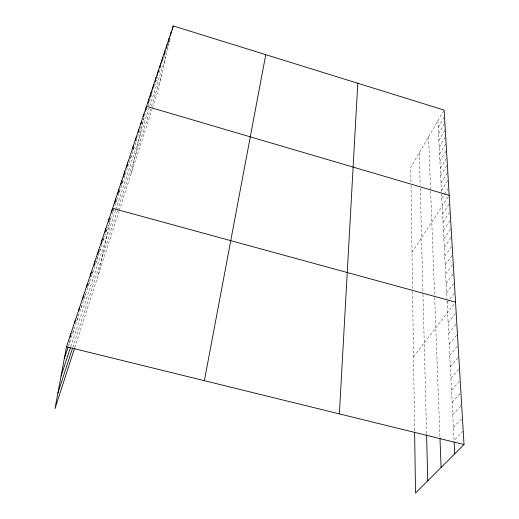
<?xml version="1.0" encoding="UTF-8"?>
<svg xmlns="http://www.w3.org/2000/svg" width="519" height="519" viewBox="0 0 519 519"><rect width="100%" height="100%" fill="white"/><g stroke="black" fill="none" stroke-linecap="round" stroke-linejoin="round"><path stroke-width="0.39" stroke-dasharray="2.6 1.95" d="M69.63 340.295L68.638 345.544L95.892 263.211M72.868 332.763L73.88 327.476M76.987 320.307L78.025 314.988M81.009 308.163L81.918 303.576M84.928 296.317L85.856 291.704M88.755 284.762L89.696 280.124M92.486 273.487L93.122 270.38M97.423 256.243L96.132 262.471L102.918 241.971M99.693 251.721L100.667 247.031M103.995 237.306L103.171 241.225L115.88 202.825M106.564 230.961L107.232 227.822M98.422 274.648L110.722 217M113.032 211.421L113.376 209.845M116.626 199.744L116.113 202.112L118.883 193.756M119.305 192.205L119.649 190.629M122.776 180.91L122.082 184.076L124.735 176.077M130.58 158.418L131.242 155.434M133.299 150.212L134.129 146.481M131.223 173.463L143.633 118.974M170.141 39.133L157.568 92.207L152.398 108.153M74.768 347.607L118.948 211.324M119.188 210.584L152.171 108.86M72.77 347.451L117.242 211.142M117.469 210.435L150.529 109.113M151.496 106.155L161.61 75.145M70.714 346.679L115.536 210.26M115.782 209.52L165.944 56.85M119.376 192.257L121.842 184.822M125.209 174.631L127.337 168.221M127.804 166.794L135.959 142.167M136.199 141.447L144.373 116.749M144.619 116.003L146.099 111.546M146.579 110.086L147.059 108.627M148.025 105.714L150.64 97.819M151.107 96.404L152.969 90.786M154.467 86.258L155.479 83.196M155.726 82.45L157.471 77.188M158.937 72.751L162.071 63.279M163.485 59.017L163.959 57.59M164.192 56.882L165.12 54.086M165.347 53.386L168.318 44.42M168.571 43.661L169.57 40.625M443.719 110.729L410.75 167.488L410.977 182.727M438.211 127.226L444.491 116.503M438.542 133.792L444.485 123.73M438.879 140.461L445.276 129.731M439.223 147.247L445.678 136.516M439.574 154.156L445.685 144.087M439.93 161.182L446.509 150.445M440.287 168.331L446.937 157.594M440.657 175.604L447.365 164.873M441.033 183.012L447.806 172.282M441.416 190.551L448.26 179.834M441.805 198.226L448.714 187.521M411.995 252.331L449.182 195.352M442.603 214.01L449.655 203.325M443.012 222.126L449.694 212.122M443.434 230.391L450.635 219.738M443.862 238.811L451.134 228.185M444.296 247.401L451.647 236.8M444.738 256.152L452.172 245.578M445.192 265.079L452.704 254.537M445.652 274.188L453.249 263.671M446.119 283.471L453.801 273M446.6 292.943L454.372 282.511M447.093 302.616L454.949 292.229M413.52 356.78L455.539 302.142M448.118 322.863L456.156 312.581M448.65 333.47L456.791 323.253M449.201 344.318L457.44 334.158M449.765 355.398L458.108 345.317M450.336 366.732L458.783 356.728M450.92 378.325L459.484 368.399M451.524 390.178L460.191 380.349M452.14 402.316L460.917 392.578M452.769 414.733L461.663 405.105M453.411 427.448L462.429 417.931M463.214 431.075L454.073 440.475L446.924 299.392M437.88 120.771L446.885 298.587M428.577 136.789L434.63 296.712M434.656 297.478L439.956 437.582M419.365 152.664L420.195 185.27M420.28 188.371L422.979 293.754M422.998 294.558L426.566 433.975M411.016 185.692L412.553 290.802M412.566 291.568L414.61 431.276"/><path stroke-width="0.78" d="M339.368 413.89L357.792 83.254M414.623 432.035L415.518 493.05L464.012 444.549L444.108 110.06L173.262 25.95L66.51 346.77L54.988 408.615L74.522 348.353M204.382 380.687L265.76 54.677M70.195 337.298L70.908 333.555M74.755 322.948L75.19 320.684M78.914 310.427L79.362 308.143M82.67 299.748L83.429 295.927M86.777 287.091L87.393 284.016M90.475 276.264L91.253 272.397M94.075 265.722L95.029 261.063M97.741 254.686L98.707 250.009M101.322 243.904L102.295 239.214M104.981 232.596L105.805 228.678M108.562 221.535L109.23 218.389M111.734 212.271L112.571 208.333L455.539 302.142M114.731 203.532L115.75 198.796M117.826 194.21L118.851 189.467M121.024 184.297L121.887 180.346M123.645 176.953L124.858 171.413M126.785 167.144L127.765 162.674M132.903 147.973L133.402 145.735M135.465 140.513L136.134 137.529M138.138 132.475L138.807 129.49M140.759 124.592L141.428 121.615M143.322 116.872L143.997 113.895M145.437 111.072L146.52 106.324L449.182 195.352M148.084 102.859L148.985 98.908M150.14 97.157L151.405 91.629M152.69 89.223L153.78 84.493M155.2 81.431L156.109 77.5M157.302 75.339L158.399 70.629M159.91 67.029L160.637 63.889M161.558 62.754L162.843 57.272M164.088 54.683L165.003 50.778M166.21 48.299L167.124 44.4M168.292 42.033L169.207 38.14M170.336 35.876L171.251 31.99M172.347 29.823L173.262 25.95M57.881 393.078L72.524 348.191M61.041 376.126L70.461 347.451M64.291 358.661L68.151 347.003M66.51 346.77L464.012 444.549M454.151 442.045L454.748 453.814M439.982 438.36L441.085 467.476M426.586 434.786L427.766 480.802"/></g></svg>
